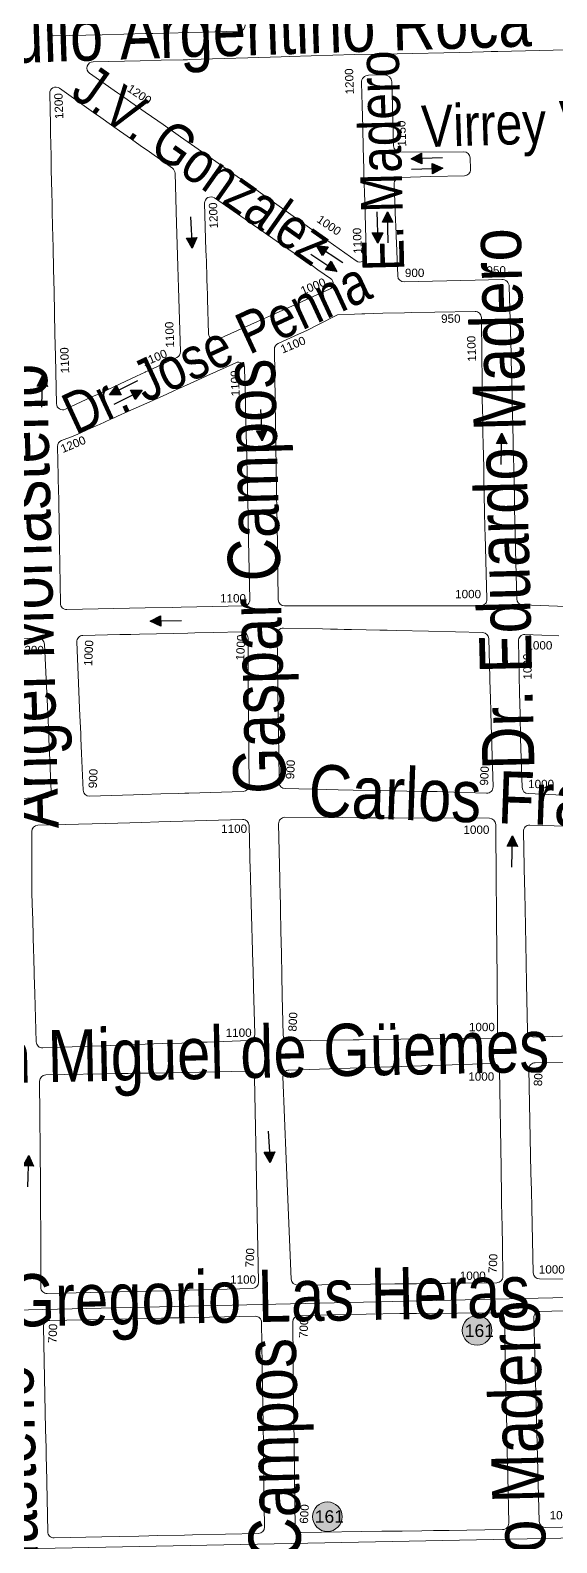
# Model space of a CAD drawing. Header units: millimetres. Extents: x 11558 to 23675, y 49449 to 61482.
# Drawn here: x 20028 to 20280, y 54085 to 54809 of the extents above; entities that cross this region are included whole.
import ezdxf

# ---------------------------------------------------------------- set-up
doc = ezdxf.new("R2010")
doc.units = ezdxf.units.MM
for name, color, linetype in [('0. plano base - nombres calles', 22, 'Continuous'), ('0. Plano Base - PLANO', 254, 'Continuous'), ('0. Plano base - sentido calles', 253, 'Continuous'), ('7. puesta en valor CC la lucila', 212, 'Continuous'), ('numeración', 7, 'Continuous')]:
    doc.layers.add(name, color=color, linetype=linetype)
doc.layers.add('Linea 161 ida', color=7, linetype='Continuous', true_color=0xd16b6b)
doc.layers.add('linea 161 vuelta', color=7, linetype='Continuous', true_color=0x9d070c)
doc.layers.get('7. puesta en valor CC la lucila').off()
doc.styles.get("Standard").update_dxf_attribs({"font": 'arial.ttf'})

# ---------------------------------------------------------------- blocks, each defined once
blk = doc.blocks.new('MANZANAS')
at = {"layer": '0. Plano Base - PLANO', "color": 0, "linetype": 'Continuous', "lineweight": 5}
for points in [[(5639822.75, 6179091.26), (5639848.96, 6179105.61), (5639854.31, 6179108.54), (5639859.07, 6179111.15), (5639862.21, 6179112.87), (5639865.03, 6179114.43), (5639882.47, 6179124.04), (5639894.25, 6179130.47)], [(5639822.75, 6179091.26), (5639804.78, 6179081.42)]]:
    blk.add_lwpolyline(points, dxfattribs=at)
for points in [[(5640016.81, 6178893.51), (5639997.93, 6178884.6, -0.396516), (5639994.02, 6178885.87), (5639982.79, 6178906.33), (5639973.01, 6178924.15), (5639970.33, 6178929.04), (5639963.37, 6178941.73), (5639961.96, 6178944.3), (5639958.36, 6178950.85), (5639953.5, 6178959.72), (5639951.95, 6178962.55), (5639948.53, 6178968.78), (5639947.01, 6178971.54), (5639944.84, 6178975.51), (5639943.36, 6178978.2), (5639939.3, 6178985.57), (5639937.45, 6178988.91), (5639921.88, 6179017.02, 0.413997), (5639917.12, 6179018.39), (5639905.93, 6179012.2), (5639876.14, 6178995.73, -0.410615), (5639872.09, 6178996.87), (5639864.21, 6179010.7), (5639862.76, 6179013.26), (5639862.05, 6179014.51), (5639857.15, 6179023.12), (5639854.58, 6179027.63), (5639850.25, 6179035.24, -0.417764), (5639851.4, 6179039.34), (5639864.21, 6179046.43), (5639878.29, 6179054.22, 0.414897), (5639879.46, 6179058.31), (5639876.77, 6179063.14, 0.407462), (5639872.75, 6179064.33), (5639845.65, 6179050.06, -0.40699), (5639841.63, 6179051.26), (5639835.16, 6179062.85), (5639826.67, 6179078.05, 0.41184), (5639821.93, 6179079.41), (5639815.36, 6179075.81, 0.415696), (5639813.98, 6179071.04), (5639819.25, 6179061.53), (5639824.41, 6179052.24), (5639829.31, 6179043.41), (5639831.23, 6179039.94), (5639837.62, 6179028.42), (5639839.32, 6179025.35), (5639844.38, 6179016.23), (5639847.59, 6179010.44), (5639850.1, 6179005.92), (5639854.18, 6178998.57, -0.618228), (5639851.14, 6178994.14), (5639831.31, 6178996.89), (5639821.16, 6178998.29), (5639810.22, 6178999.81), (5639789.85, 6179002.63), (5639788.16, 6179002.86), (5639779.9, 6179003.96), (5639777.36, 6179004.3), (5639769.45, 6179005.35), (5639759.19, 6179006.71), (5639748.91, 6179008.07), (5639738.79, 6179009.41), (5639735.76, 6179009.81), (5639728.46, 6179010.78), (5639720.19, 6179011.87), (5639718.09, 6179012.15), (5639714.75, 6179012.6), (5639712.44, 6179012.9), (5639696.22, 6179015.05, -0.725107), (5639695.18, 6179020.66), (5639714.91, 6179031.45), (5639723.87, 6179036.34), (5639733.13, 6179041.41), (5639734.86, 6179042.35), (5639735.73, 6179042.84), (5639750.3, 6179050.98), (5639760.14, 6179056.47), (5639774.09, 6179064.27), (5639777.53, 6179066.19), (5639804.78, 6179081.42)], [(5639751.78, 6179069.97, -0.414043), (5639750.6, 6179065.89), (5639735.25, 6179057.42), (5639729.49, 6179054.24), (5639720.65, 6179049.37), (5639714.41, 6179045.92), (5639711.29, 6179044.2), (5639702.15, 6179039.15), (5639693.09, 6179034.16), (5639672.68, 6179022.9, -0.413858), (5639668.61, 6179024.07)], [(5640056.96, 6178812.6), (5640041.94, 6178805.56, -0.392784), (5640038.05, 6178806.81), (5640026.49, 6178827.38), (5640021.03, 6178837.37), (5640016.05, 6178846.46), (5640004.08, 6178868.33, -0.430747), (5640005.42, 6178872.48), (5640020.06, 6178879.46)], [(5640133.32, 6178723.04), (5640098.13, 6178703.31, -0.418641), (5640094.02, 6178704.5), (5640083.29, 6178724.34), (5640078.4, 6178733.38), (5640070.19, 6178748.5), (5640066.08, 6178755.97), (5640065.98, 6178756.16), (5640064.61, 6178758.65), (5640063.95, 6178759.85), (5640061.73, 6178763.89), (5640061.62, 6178764.08), (5640060.62, 6178765.91), (5640060.31, 6178766.47), (5640048.26, 6178788.39, -0.429753), (5640049.59, 6178792.54), (5640081.27, 6178807.84)], [(5639785.38, 6178755.69), (5639799.13, 6178763.31, -0.407041), (5639803.17, 6178762.21), (5639815.05, 6178741.97), (5639818.18, 6178736.52), (5639820.04, 6178733.27), (5639824.91, 6178724.8), (5639826.3, 6178722.39), (5639827.5, 6178720.3), (5639838.55, 6178701.05, -0.421206), (5639837.38, 6178696.92), (5639822.56, 6178688.88)], [(5640253.25, 6178520.13), (5640211.53, 6178497.34, -0.412413), (5640207.47, 6178498.52), (5640183.74, 6178541.33), (5640160.15, 6178583.89, -0.414462), (5640161.32, 6178587.97), (5640196.9, 6178607.64)]]:
    blk.add_lwpolyline(points, format="xyb", dxfattribs=at)
for points in [[(5639755.18, 6178867.11), (5639744.19, 6178887.18), (5639739.04, 6178896.58), (5639729.3, 6178914.36), (5639724.19, 6178923.68), (5639719.2, 6178932.8), (5639714.27, 6178941.8), (5639710.91, 6178947.93), (5639709.14, 6178951.17), (5639708.7, 6178951.96), (5639707.01, 6178955.05), (5639706.19, 6178956.56), (5639704.34, 6178959.93), (5639704.24, 6178960.11), (5639701.07, 6178965.89), (5639699.32, 6178969.09), (5639698, 6178971.51), (5639695.56, 6178975.96), (5639694.27, 6178978.31), (5639694.13, 6178978.57), (5639690.85, 6178984.55), (5639683.73, 6178997.56, -0.616351), (5639686.77, 6179001.97), (5639707.93, 6178999.04), (5639709.51, 6178998.82), (5639718.35, 6178997.6), (5639721.72, 6178997.13), (5639728.69, 6178996.17), (5639733.65, 6178995.48), (5639739.06, 6178994.73), (5639752.43, 6178992.88, -0.235259), (5639754.64, 6178991.37), (5639766.38, 6178970.33), (5639771.33, 6178961.48), (5639776.46, 6178952.33), (5639781.46, 6178943.4), (5639796.39, 6178916.72, -0.300148), (5639796.15, 6178913.43), (5639787.06, 6178901.62), (5639786.07, 6178900.33), (5639785.87, 6178900.07), (5639783.08, 6178896.46), (5639776.01, 6178887.28), (5639773.75, 6178884.33), (5639770.53, 6178880.15), (5639768.75, 6178877.84), (5639760.19, 6178866.72, -0.541257)], [(5639836.1, 6178941.7), (5639842.7, 6178950.12), (5639845.48, 6178953.67), (5639848.89, 6178958.42), (5639855.06, 6178967.01), (5639862.09, 6178971.01), (5639865.18, 6178972.77), (5639866.45, 6178973.49), (5639873.91, 6178977.74), (5639883.06, 6178982.71), (5639885.96, 6178984.29), (5639895.9, 6178989.7), (5639912.78, 6178998.88, -0.416654), (5639916.86, 6178997.66), (5639925.73, 6178981.03), (5639930.67, 6178971.78), (5639934.13, 6178965.29), (5639934.98, 6178963.7), (5639935.68, 6178962.41), (5639937.28, 6178959.47), (5639940.17, 6178954.17), (5639943.47, 6178948.12), (5639945.16, 6178945.02), (5639945.6, 6178944.21), (5639950.95, 6178934.42), (5639952.77, 6178931.07), (5639953.85, 6178929.09), (5639960.96, 6178916.05), (5639961.15, 6178915.71), (5639962.52, 6178913.14), (5639963.29, 6178911.72), (5639965.03, 6178908.56), (5639966.38, 6178906.12), (5639981.48, 6178879.12, -0.422894), (5639980.25, 6178875), (5639951.92, 6178860.23), (5639942.29, 6178855.21), (5639938.93, 6178853.46), (5639931.5, 6178849.58), (5639928.09, 6178847.81), (5639920.94, 6178844.08), (5639896.85, 6178831.52, -0.409717), (5639892.82, 6178832.76), (5639880.85, 6178854.9), (5639880.23, 6178856.03), (5639871.81, 6178871.65), (5639871.68, 6178871.9), (5639869.35, 6178876.23), (5639868.08, 6178878.58), (5639857.74, 6178897.77), (5639857.29, 6178898.61), (5639855.94, 6178901.12), (5639853.05, 6178906.48), (5639852.92, 6178906.71), (5639847.44, 6178916.88), (5639835.82, 6178938.42, -0.29841)], [(5639846.01, 6178976.14), (5639840.64, 6178969.4), (5639839.55, 6178968.03), (5639838.96, 6178967.29), (5639836.36, 6178964.03), (5639832.97, 6178959.76), (5639826.36, 6178951.44), (5639822.5, 6178946.57), (5639809.41, 6178930.08, -0.533713), (5639804.44, 6178930.48), (5639796.31, 6178945.02), (5639794.75, 6178947.82), (5639794.02, 6178949.12), (5639791.25, 6178954.05), (5639787.47, 6178960.77), (5639786.1, 6178963.2), (5639784.89, 6178965.34), (5639782.18, 6178970.16), (5639773.89, 6178985.09, -0.614546), (5639776.89, 6178989.52), (5639796.53, 6178987.02), (5639799.5, 6178986.65), (5639802.2, 6178986.3), (5639812.54, 6178984.99), (5639823.03, 6178983.66), (5639826.35, 6178983.24), (5639827.85, 6178983.04), (5639830.92, 6178982.65), (5639832.48, 6178982.46), (5639833.36, 6178982.34), (5639836.78, 6178981.91), (5639844.05, 6178980.99, -0.585012)], [(5639765.46, 6178852.58), (5639769.4, 6178857), (5639770.95, 6178858.95), (5639773.51, 6178862.19), (5639774.01, 6178862.82), (5639775.94, 6178865.26), (5639776.46, 6178865.91), (5639776.96, 6178866.55), (5639777.97, 6178867.83), (5639781.74, 6178872.58), (5639781.92, 6178872.82), (5639782.81, 6178873.94), (5639783.86, 6178875.26), (5639787.25, 6178879.54), (5639793.46, 6178887.39), (5639800.01, 6178895.67), (5639802.5, 6178898.81), (5639806.37, 6178903.76), (5639811.09, 6178909.78), (5639812.95, 6178912.15), (5639822.36, 6178924.16, -0.537424), (5639827.35, 6178923.76), (5639835.55, 6178908.91), (5639836.64, 6178906.94), (5639840.09, 6178900.68), (5639845.08, 6178891.65), (5639851.59, 6178879.86), (5639853.27, 6178876.78), (5639854.84, 6178873.91), (5639861.46, 6178861.78), (5639867.1, 6178851.46), (5639880.69, 6178826.58, -0.414509), (5639879.49, 6178822.51), (5639853.15, 6178808.16), (5639849.53, 6178806.19), (5639838.06, 6178799.94), (5639805.01, 6178781.93, -0.415394), (5639800.93, 6178783.14), (5639787.71, 6178807.64), (5639782.94, 6178816.49), (5639777.83, 6178825.96), (5639777.54, 6178826.49), (5639774.89, 6178831.3), (5639772.74, 6178835.21), (5639771.85, 6178836.84), (5639765.08, 6178849.14, -0.317684)], [(5639990.94, 6178862.75), (5640003.2, 6178840.75), (5640004.53, 6178838.35), (5640008.27, 6178831.64), (5640013.43, 6178822.37), (5640025.5, 6178800.71, -0.432083), (5640024.18, 6178796.55), (5640005.19, 6178787.43), (5640002.76, 6178786.26), (5639995.66, 6178782.72), (5639989.72, 6178779.75), (5639982.62, 6178776.21), (5639966.74, 6178768.29), (5639960.32, 6178765.16), (5639955.15, 6178762.64), (5639937.49, 6178754.03, -0.403066), (5639933.53, 6178755.31), (5639926.36, 6178768.68), (5639923.55, 6178773.92), (5639922.43, 6178776.02), (5639918.17, 6178783.92), (5639912.25, 6178794.92), (5639899.95, 6178817.74, -0.425198), (5639901.27, 6178821.85), (5639918.06, 6178830.1), (5639921.56, 6178831.83), (5639924.52, 6178833.28), (5639927.38, 6178834.68), (5639930.6, 6178836.27), (5639936.81, 6178839.33), (5639942.78, 6178842.3), (5639945.94, 6178843.87), (5639949.7, 6178845.73), (5639963.66, 6178852.59), (5639987, 6178863.98, -0.398376)], [(5639888.44, 6178809.79), (5639897.39, 6178792.71), (5639899.7, 6178788.3), (5639902.5, 6178782.98), (5639905.55, 6178777.2), (5639907.16, 6178774.16), (5639921.37, 6178747.55, -0.408152), (5639920.19, 6178743.52), (5639897.52, 6178730.8), (5639895.87, 6178729.88), (5639893.28, 6178728.43), (5639885.74, 6178724.2), (5639878.16, 6178719.95), (5639874.34, 6178717.8), (5639855.97, 6178707.51, -0.410866), (5639851.9, 6178708.63), (5639843.14, 6178723.85), (5639839.42, 6178730.32), (5639838.31, 6178732.25), (5639834.1, 6178739.57), (5639832.23, 6178742.83), (5639816.44, 6178770.3, -0.420421), (5639817.6, 6178774.43), (5639833.13, 6178782.92), (5639837.7, 6178785.43), (5639841.4, 6178787.46), (5639848.56, 6178791.39), (5639855.85, 6178795.39), (5639861.69, 6178798.59), (5639864.6, 6178800.19), (5639872.63, 6178804.59), (5639884.34, 6178811.02, -0.419791)], [(5639990.96, 6178648.87), (5639982.04, 6178665.19), (5639981.97, 6178665.32), (5639977.25, 6178673.95), (5639972.38, 6178682.87), (5639967.1, 6178692.53), (5639962.3, 6178701.31), (5639957.51, 6178710.08), (5639957.05, 6178710.91), (5639955.94, 6178712.96), (5639955.44, 6178713.87), (5639955.38, 6178713.98), (5639955.12, 6178714.46), (5639942.45, 6178737.63, -0.421669), (5639943.72, 6178741.74), (5639968.18, 6178754.31), (5639979.31, 6178760.03), (5639990.41, 6178765.73), (5640030.94, 6178786.56, -0.410401), (5640034.97, 6178785.3), (5640047.94, 6178760.85), (5640054.35, 6178748.76), (5640056.69, 6178744.36), (5640069.52, 6178720.16), (5640081.53, 6178697.54, -0.412669), (5640080.3, 6178693.49), (5640051.1, 6178677.8), (5640042.12, 6178672.98), (5640033.18, 6178668.17), (5640024.43, 6178663.47), (5640021.88, 6178662.1), (5639995.01, 6178647.67, -0.412138)], [(5640185.49, 6178731.91), (5640196.08, 6178707.17), (5640199.33, 6178699.58), (5640200.83, 6178696.07), (5640202.85, 6178691.36), (5640205.16, 6178685.97), (5640206.31, 6178683.29), (5640207.79, 6178679.82), (5640224.44, 6178640.95, -0.393993), (5640223.05, 6178637.1), (5640153.96, 6178601.64, -0.406202), (5640149.96, 6178602.87), (5640135.01, 6178630.13), (5640130.95, 6178637.53), (5640126.9, 6178644.92), (5640126.87, 6178644.98), (5640103.15, 6178688.58, -0.417625), (5640104.38, 6178692.66), (5640155.28, 6178719.6), (5640155.42, 6178719.67), (5640181.33, 6178733.38, -0.438454)], [(5639887.58, 6178591.29), (5639876.4, 6178611.34), (5639871.96, 6178619.3), (5639867.68, 6178626.97), (5639866.39, 6178629.28), (5639859.18, 6178642.21), (5639855.33, 6178649.11), (5639854.96, 6178649.78), (5639853.19, 6178652.95), (5639851.22, 6178656.72), (5639850.82, 6178657.49), (5639839.18, 6178679.77, -0.406902), (5639840.38, 6178683.78), (5639868.86, 6178699.58), (5639883.94, 6178707.96), (5639891.09, 6178711.94), (5639926.2, 6178731.45, -0.414319), (5639930.28, 6178730.28), (5639940.89, 6178711.18), (5639941.33, 6178710.38), (5639942.66, 6178707.99), (5639951.23, 6178692.57), (5639959.46, 6178677.73), (5639962.49, 6178672.28), (5639963.78, 6178669.96), (5639968.06, 6178662.25), (5639978.83, 6178642.85, -0.411935), (5639977.69, 6178638.78), (5639960.25, 6178628.92), (5639958.69, 6178628.04), (5639958.04, 6178627.67), (5639949.71, 6178622.96), (5639941.86, 6178618.53), (5639930.71, 6178612.22), (5639919.78, 6178606.04), (5639916.57, 6178604.22), (5639911.96, 6178601.61), (5639891.68, 6178590.14, -0.415938)], [(5640136.64, 6178590.61), (5640117.46, 6178580.36), (5640117.05, 6178580.14), (5640115.59, 6178579.36), (5640115.22, 6178579.16), (5640112.12, 6178577.5), (5640110.86, 6178576.83), (5640109.55, 6178576.13), (5640105.89, 6178574.17), (5640105.83, 6178574.14), (5640102.73, 6178572.49), (5640099.4, 6178570.7), (5640093.6, 6178567.6), (5640052.4, 6178545.57, -0.405827), (5640048.38, 6178546.73), (5640037.04, 6178566.55), (5640019.84, 6178596.61), (5640000.16, 6178631.02, -0.416674), (5640001.29, 6178635.13), (5640086.56, 6178682.96, -0.418483), (5640090.67, 6178681.78), (5640113.1, 6178640.39), (5640114.68, 6178637.47), (5640115.13, 6178636.65), (5640117.65, 6178631.99), (5640117.74, 6178631.82), (5640121.03, 6178625.75), (5640124.08, 6178620.13), (5640124.45, 6178619.45), (5640125.98, 6178616.63), (5640126.76, 6178615.18), (5640130.5, 6178608.28), (5640130.9, 6178607.55), (5640137.87, 6178594.69, -0.415874)], [(5639988.26, 6178624.45), (5640007.47, 6178589.14), (5640011.98, 6178580.85), (5640015.99, 6178573.48), (5640035.16, 6178538.23, -0.412468), (5640033.98, 6178534.17), (5639991.44, 6178510.7), (5639990.42, 6178510.14), (5639947.84, 6178486.65, -0.421789), (5639943.73, 6178487.89), (5639932.81, 6178508.94), (5639924.89, 6178523.89), (5639920.84, 6178531.55), (5639897.68, 6178575.25, -0.411106), (5639898.89, 6178579.29), (5639930.48, 6178596.46), (5639933.12, 6178597.89), (5639933.62, 6178598.17), (5639937.22, 6178600.12), (5639937.49, 6178600.27), (5639938.67, 6178600.91), (5639940.68, 6178602), (5639942.98, 6178603.25), (5639956.21, 6178610.45), (5639956.78, 6178610.76), (5639984.2, 6178625.66, -0.414119)], [(5640104.68, 6178442.52), (5640094.78, 6178461.04), (5640092.48, 6178465.34), (5640090.44, 6178469.16), (5640087.91, 6178473.9), (5640085.9, 6178477.66), (5640076.22, 6178495.76), (5640058.53, 6178528.86, -0.411832), (5640059.74, 6178532.91), (5640102.21, 6178556.05), (5640109.24, 6178559.77), (5640143.86, 6178578.11, -0.410337), (5640147.9, 6178576.9), (5640160.78, 6178553.34), (5640160.92, 6178553.1), (5640167.95, 6178540.23), (5640168.29, 6178539.63), (5640172.91, 6178531.18), (5640173.99, 6178529.2), (5640177.57, 6178522.65), (5640181.97, 6178514.63), (5640183.6, 6178511.65), (5640183.75, 6178511.37), (5640184.11, 6178510.7), (5640194.87, 6178490.97, -0.416041), (5640193.65, 6178486.89), (5640171.09, 6178474.78), (5640168.11, 6178473.18), (5640164.52, 6178471.25), (5640159.61, 6178468.61), (5640151.21, 6178464.1), (5640147.92, 6178462.33), (5640142.69, 6178459.52), (5640108.74, 6178441.3, -0.41478)], [(5640000.65, 6178385.52), (5639985.52, 6178413.25), (5639983.6, 6178416.76), (5639983.42, 6178417.1), (5639981.41, 6178420.79), (5639977.2, 6178428.5), (5639973.12, 6178435.98), (5639953.61, 6178471.73, -0.414307), (5639954.81, 6178475.8), (5639997.49, 6178499.07), (5640001.88, 6178501.47), (5640002.04, 6178501.56), (5640005.19, 6178503.28), (5640008.32, 6178504.98), (5640009.16, 6178505.44), (5640041.34, 6178522.99, -0.415976), (5640045.42, 6178521.77), (5640064.79, 6178485.74), (5640068.34, 6178479.14), (5640069.11, 6178477.7), (5640072.88, 6178470.7), (5640077.05, 6178462.93), (5640091.86, 6178435.38, -0.412046), (5640090.66, 6178431.33), (5640062.9, 6178416.14), (5640059.58, 6178414.33), (5640048.03, 6178408.01), (5640044.51, 6178406.08), (5640040.29, 6178403.78), (5640032.39, 6178399.46), (5640024.73, 6178395.26), (5640004.73, 6178384.32, -0.414527)]]:
    blk.add_lwpolyline(points, format="xyb", close=True, dxfattribs=at)
blk = doc.blocks.new('161 ida')
at = {"layer": 'Linea 161 ida', "lineweight": 211, "true_color": 0xededed}
h = blk.add_hatch(color=7, dxfattribs=at)
h.dxf.hatch_style = 1
edge = h.paths.add_edge_path()
edge.add_arc((0, 0), 7.11, 0, 360)
at = {"layer": 'Linea 161 ida', "lineweight": 9}
blk.add_circle((0, 0), 7.11, dxfattribs=at)
at = {"layer": 'Linea 161 ida', "lineweight": 15, "insert": (-5.85, 2.85), "char_height": 6, "attachment_point": 1}
blk.add_mtext_dynamic_manual_height_columns('161', width=16.4579, gutter_width=12.5, heights=[0], dxfattribs=at)
blk = doc.blocks.new('161vuelta')
at = {"layer": 'linea 161 vuelta', "lineweight": 211, "true_color": 0xededed}
h = blk.add_hatch(color=7, dxfattribs=at)
h.dxf.hatch_style = 1
edge = h.paths.add_edge_path()
edge.add_arc((0, 0), 7.11, 0, 360)
at = {"layer": 'linea 161 vuelta', "lineweight": 9}
blk.add_circle((0, 0), 7.11, dxfattribs=at)
at = {"layer": 'linea 161 vuelta', "lineweight": 9, "insert": (-6.03, 3.07), "char_height": 6, "attachment_point": 1}
blk.add_mtext_dynamic_manual_height_columns('161', width=16.4579, gutter_width=12.5, heights=[0], dxfattribs=at)

msp = doc.modelspace()

# ---------------------------------------------------------------- hatches: boundary and pattern name
at = {"layer": '0. Plano base - sentido calles', "linetype": 'Continuous', "lineweight": 25, "ltscale": 2, "true_color": 0x1a1a1a}
h = msp.add_hatch(color=250, dxfattribs=at)
h.dxf.hatch_style = 1
h.paths.add_polyline_path([(20210.3, 54747.79), (20215.37, 54745.45), (20215.29, 54747.95)])
h.paths.add_polyline_path([(20210.3, 54747.79), (20215.29, 54747.95), (20215.22, 54750.45)])
h = msp.add_hatch(color=250, dxfattribs=at)
h.dxf.hatch_style = 1
h.paths.add_polyline_path([(20225.44, 54743.26), (20220.37, 54745.6), (20220.45, 54743.1)])
h.paths.add_polyline_path([(20225.44, 54743.26), (20220.45, 54743.1), (20220.52, 54740.6)])
h = msp.add_hatch(color=250, dxfattribs=at)
h.dxf.hatch_style = 1
h.paths.add_polyline_path([(20198.89, 54722.47), (20196.51, 54717.4), (20199.01, 54717.47)])
h.paths.add_polyline_path([(20198.89, 54722.47), (20199.01, 54717.47), (20201.51, 54717.53)])
h = msp.add_hatch(color=250, dxfattribs=at)
h.dxf.hatch_style = 1
h.paths.add_polyline_path([(20194.26, 54707.35), (20196.64, 54712.41), (20194.14, 54712.34)])
h.paths.add_polyline_path([(20194.26, 54707.35), (20194.14, 54712.34), (20191.64, 54712.28)])
h = msp.add_hatch(color=250, dxfattribs=at)
h.dxf.hatch_style = 1
h.paths.add_polyline_path([(20105.27, 54704.95), (20107.53, 54710.06), (20105.04, 54709.94)])
h.paths.add_polyline_path([(20105.27, 54704.95), (20105.04, 54709.94), (20102.54, 54709.82)])
h = msp.add_hatch(color=250, dxfattribs=at)
h.dxf.hatch_style = 1
h.paths.add_polyline_path([(20164.98, 54706.33), (20167.77, 54701.48), (20169.15, 54703.56)])
h.paths.add_polyline_path([(20164.98, 54706.33), (20169.15, 54703.56), (20170.53, 54705.65)])
h = msp.add_hatch(color=250, dxfattribs=at)
h.dxf.hatch_style = 1
h.paths.add_polyline_path([(20174.73, 54693.87), (20171.94, 54698.72), (20170.56, 54696.64)])
h.paths.add_polyline_path([(20174.73, 54693.87), (20170.56, 54696.64), (20169.18, 54694.55)])
h = msp.add_hatch(color=250, dxfattribs=at)
h.dxf.hatch_style = 1
h.paths.add_polyline_path([(20033.66, 54643.74), (20031.04, 54638.8), (20033.53, 54638.74)])
h.paths.add_polyline_path([(20033.66, 54643.74), (20033.53, 54638.74), (20036.03, 54638.68)])
h = msp.add_hatch(color=250, dxfattribs=at)
h.dxf.hatch_style = 1
h.paths.add_polyline_path([(20065.77, 54634.67), (20071.36, 54634.66), (20070.24, 54636.9)])
h.paths.add_polyline_path([(20065.77, 54634.67), (20070.24, 54636.9), (20069.12, 54639.14)])
h = msp.add_hatch(color=250, dxfattribs=at)
h.dxf.hatch_style = 1
h.paths.add_polyline_path([(20081.42, 54636.9), (20075.83, 54636.9), (20076.95, 54634.66)])
h.paths.add_polyline_path([(20081.42, 54636.9), (20076.95, 54634.66), (20078.07, 54632.43)])
h = msp.add_hatch(color=250, dxfattribs=at)
h.dxf.hatch_style = 1
h.paths.add_polyline_path([(20138.95, 54612.66), (20141.14, 54617.8), (20138.64, 54617.65)])
h.paths.add_polyline_path([(20138.95, 54612.66), (20138.64, 54617.65), (20136.15, 54617.5)])
h = msp.add_hatch(color=250, dxfattribs=at)
h.dxf.hatch_style = 1
h.paths.add_polyline_path([(20253.74, 54616.35), (20251.12, 54611.41), (20253.62, 54611.35)])
h.paths.add_polyline_path([(20253.74, 54616.35), (20253.62, 54611.35), (20256.12, 54611.29)])
h = msp.add_hatch(color=250, dxfattribs=at)
h.dxf.hatch_style = 1
h.paths.add_polyline_path([(20085.2, 54526.23), (20090.24, 54523.81), (20090.2, 54526.31)])
h.paths.add_polyline_path([(20085.2, 54526.23), (20090.2, 54526.31), (20090.16, 54528.81)])
h = msp.add_hatch(color=250, dxfattribs=at)
h.dxf.hatch_style = 1
h.paths.add_polyline_path([(20258.9, 54423.36), (20256.27, 54418.42), (20258.77, 54418.36)])
h.paths.add_polyline_path([(20258.9, 54423.36), (20258.77, 54418.36), (20261.27, 54418.3)])
h = msp.add_hatch(color=250, dxfattribs=at)
h.dxf.hatch_style = 1
h.paths.add_polyline_path([(20026.97, 54270.11), (20024.35, 54265.18), (20026.85, 54265.11)])
h.paths.add_polyline_path([(20026.97, 54270.11), (20026.85, 54265.11), (20029.35, 54265.05)])
h = msp.add_hatch(color=250, dxfattribs=at)
h.dxf.hatch_style = 1
h.paths.add_polyline_path([(20142.69, 54266.86), (20144.88, 54272.01), (20142.38, 54271.85)])
h.paths.add_polyline_path([(20142.69, 54266.86), (20142.38, 54271.85), (20139.89, 54271.7)])

# ---------------------------------------------------------------- linework, layer by layer
at = {"layer": '0. Plano base - sentido calles', "color": 250, "linetype": 'Continuous', "lineweight": 25, "ltscale": 2, "true_color": 0x1a1a1a}
for points in [[(20225.29, 54748.26), (20210.3, 54747.79), (20215.22, 54750.45), (20215.37, 54745.45), (20210.3, 54747.79)], [(20210.45, 54742.79), (20225.44, 54743.26), (20220.52, 54740.6), (20220.37, 54745.6), (20225.44, 54743.26)], [(20104.56, 54719.93), (20105.27, 54704.95), (20102.54, 54709.82), (20107.53, 54710.06), (20105.27, 54704.95)], [(20193.89, 54722.34), (20194.26, 54707.35), (20191.64, 54712.28), (20196.64, 54712.41), (20194.26, 54707.35)], [(20199.26, 54707.47), (20198.89, 54722.47), (20201.51, 54717.53), (20196.51, 54717.4), (20198.89, 54722.47)], [(20177.49, 54698.04), (20164.98, 54706.33), (20170.53, 54705.65), (20167.77, 54701.48), (20164.98, 54706.33)], [(20162.22, 54702.16), (20174.73, 54693.87), (20169.18, 54694.55), (20171.94, 54698.72), (20174.73, 54693.87)], [(20033.29, 54628.74), (20033.66, 54643.74), (20036.03, 54638.68), (20031.04, 54638.8), (20033.66, 54643.74)], [(20079.19, 54641.37), (20065.77, 54634.67), (20069.12, 54639.14), (20071.36, 54634.66), (20065.77, 54634.67)], [(20068, 54630.19), (20081.42, 54636.9), (20078.07, 54632.43), (20075.83, 54636.9), (20081.42, 54636.9)], [(20138.03, 54627.63), (20138.95, 54612.66), (20136.15, 54617.5), (20141.14, 54617.8), (20138.95, 54612.66)], [(20253.37, 54601.35), (20253.74, 54616.35), (20256.12, 54611.29), (20251.12, 54611.41), (20253.74, 54616.35)], [(20100.2, 54526.48), (20085.2, 54526.23), (20090.16, 54528.81), (20090.24, 54523.81), (20085.2, 54526.23)], [(20258.52, 54408.36), (20258.9, 54423.36), (20261.27, 54418.3), (20256.27, 54418.42), (20258.9, 54423.36)], [(20141.77, 54281.83), (20142.69, 54266.86), (20139.89, 54271.7), (20144.88, 54272.01), (20142.69, 54266.86)], [(20026.6, 54255.12), (20026.97, 54270.11), (20029.35, 54265.05), (20024.35, 54265.18), (20026.97, 54270.11)]]:
    msp.add_lwpolyline(points, dxfattribs=at)
at = {"layer": 'Linea 161 ida', "lineweight": 15}
msp.add_lwpolyline([(20019.37, 55493.89), (20327.97, 55507.15), (20508.49, 55504.57), (20628.92, 55501.96), (20634.23, 55492.92), (20592.39, 55152.36), (20562.83, 54930.07), (20547.5, 54813.47), (20522.29, 54647.02), (20503.31, 54626.42), (20493.68, 54580.79), (20509.72, 54548.57), (20495.87, 54440.99), (20475.6, 54326.02), (20452.74, 54205.94), (19628.78, 54187.07)], dxfattribs=at)
at = {"layer": 'linea 161 vuelta', "lineweight": 15}
msp.add_lwpolyline([(20013.12, 55131.85), (20354.35, 55141.12), (20583.9, 55145.83), (20538.49, 54809.74), (20364.79, 54688.66), (20373.64, 54435.33), (20365.61, 54321.32), (20346.65, 54088.05), (19611.42, 54073.56)], dxfattribs=at)

# ---------------------------------------------------------------- block references
at = {"layer": '0. Plano Base - PLANO', "color": 28, "lineweight": 5, "true_color": 0x0d0d0d, "rotation": 332.5463477508169}
msp.add_blockref('MANZANAS', (-7833237.48, -2828296.13), dxfattribs=at)
at = {"layer": '7. puesta en valor CC la lucila', "color": 250, "lineweight": 30, "rotation": 332.5463477508169}
msp.add_blockref('MANZANAS', (-7833237.48, -2828296.13), dxfattribs=at)
at = {"layer": 'Linea 161 ida', "lineweight": 15}
msp.add_blockref('161 ida', (20241.86, 54186.37), dxfattribs=at)
at = {"layer": 'linea 161 vuelta', "lineweight": 15}
msp.add_blockref('161vuelta', (20170.13, 54097.09), dxfattribs=at)

# ---------------------------------------------------------------- texts
at = {"layer": '0. plano base - nombres calles', "color": 250, "lineweight": 15, "true_color": 0x1a1a1a, "attachment_point": 1}
for s, width, insert, char_height, rotation in [('{\\fArial Narrow|b0|i0|c0|p34;Gral. Julio Argentino Roca}', 343.1023, (19933.34, 54815.9), 25, 1.86795), ('{\\fArial Narrow|b0|i0|c0|p34;E. Madero}', 329.255, (20187.03, 54693.72), 20, 91.4748), ('{\\fArial Narrow|b0|i0|c0|p34;J.V. Gonzalez}', 329.255, (20057.84, 54794.34), 20, 324.86322), ('{\\fArial Narrow|b0|i0|c0|p34;Virrey Vértiz}', 343.1023, (20214.83, 54773.31), 20, 1.86795), ('{\\fArial Narrow|b0|i0|c0|p34;Dr. Eduardo Madero}', 329.255, (20244.46, 54454.78), 25, 91.4748), ('{\\fArial Narrow|b0|i0|c0|p34;Dr. Jose Penna}', 329.255, (20041.01, 54633.37), 20, 24.84466), ('{\\fArial Narrow|b0|i0|c0|p34;Ángel Monasterio}', 329.255, (20016.35, 54426.41), 25, 91.4748), ('{\\fArial Narrow|b0|i0|c0|p34;Gaspar Campos}', 329.255, (20125.32, 54443.13), 25, 91.4748), ('{\\fArial Narrow|b0|i0|c0|p34;Carlos Francisco Melo}', 329.255, (20161.7, 54457.61), 25, 357.97672), ('{\\fArial Narrow|b0|i0|c0|p34;Gral. Martín Miguel de Güemes}', 409.9578, (19876.64, 54326.89), 25, 1.21492), ('{\\fArial Narrow|b0|i0|c0|p34;Gral. Juan Gregorio Las Heras}', 415.4437, (19877.05, 54210.48), 25, 1.07441), ('{\\fArial Narrow|b0|i0|c0|p34;Eduardo Madero}', 329.255, (20252.22, 53987.08), 25, 91.4748), ('{\\fArial Narrow|b0|i0|c0|p34;Gaspar Campos}', 329.255, (20135.29, 53973.79), 25, 91.4748), ('{\\fArial Narrow|b0|i0|c0|p34;Ángel Monasterio}', 329.255, (20009.79, 53946.86), 25, 91.4748)]:
    msp.add_mtext_dynamic_manual_height_columns(s, width=width, gutter_width=12.5, heights=[0], dxfattribs=dict(at, insert=insert, char_height=char_height, rotation=rotation))
at = {"layer": 'numeración', "color": 251, "true_color": 0x606162, "char_height": 4, "attachment_point": 1}
for s, insert, rotation in [('1200', (20178.86, 54778.63), 91.9151), ('1200', (20076.04, 54783.83), 326.00217), ('1200', (20039.59, 54766.78), 91.9151), ('1150', (20203.94, 54753.63), 91.98689), ('1200', (20113.69, 54714.37), 91.98689), ('1000', (20166.91, 54721.11), 326.00217), ('1100', (20182.71, 54702.25), 91.98689), ('950', (20246.38, 54696.32), 0.39169), ('1000', (20156.8, 54686.15), 22.60651), ('900', (20207.28, 54695.14), 0.39169), ('1100', (20092.72, 54657.28), 91.98689), ('950', (20224.62, 54673.2), 0.39169), ('1100', (20147.15, 54658.17), 22.60651), ('1100', (20237.45, 54650.52), 91.98689), ('1100', (20042.41, 54644.97), 91.98689), ('1100', (20080.77, 54651.94), 22.60651), ('1100', (20124.14, 54633.93), 91.98689), ('1200', (20041.75, 54610.45), 22.60651), ('1000', (20053.39, 54504.86), 87.21168), ('1000', (20126.26, 54507.47), 87.21168), ('1000', (20264.08, 54498.24), 90.69269), ('900', (20150.18, 54450.6), 87.21168), ('900', (20243.14, 54447.56), 87.21168), ('900', (20055.59, 54446.28), 87.21168), ('800', (20151.33, 54329.67), 87.21168), ('800', (20269, 54303.48), 87.21168), ('700', (20130.77, 54216.6), 87.21168), ('700', (20247.27, 54213.89), 87.21168), ('700', (20036.26, 54180.33), 87.21168), ('700', (20156.57, 54182.8), 87.21168), ('600', (20156.83, 54093.83), 87.21168)]:
    msp.add_mtext_dynamic_manual_height_columns(s, width=16.0314, gutter_width=12.5, heights=[0], dxfattribs=dict(at, insert=insert, rotation=rotation))
for s, insert in [('1100', (20118.69, 54539.21)), ('1000', (20231.37, 54541.23)), ('1000', (20265.54, 54516.66)), ('1200', (20021.81, 54514.4)), ('1000', (20266.36, 54450.22)), ('1100', (20119.23, 54428.79)), ('1000', (20235.36, 54428.3)), ('1000', (20237.98, 54333.75)), ('1100', (20121.4, 54331.03)), ('1000', (20237.68, 54310.03)), ('1000', (20271.49, 54217.58)), ('1100', (20123.53, 54212.73)), ('1000', (20233.6, 54214.54)), ('1000', (20276.69, 54099.79))]:
    msp.add_mtext_dynamic_manual_height_columns(s, width=16.0314, gutter_width=12.5, heights=[0], dxfattribs=dict(at, insert=insert))

doc.saveas('drawing.dxf')
